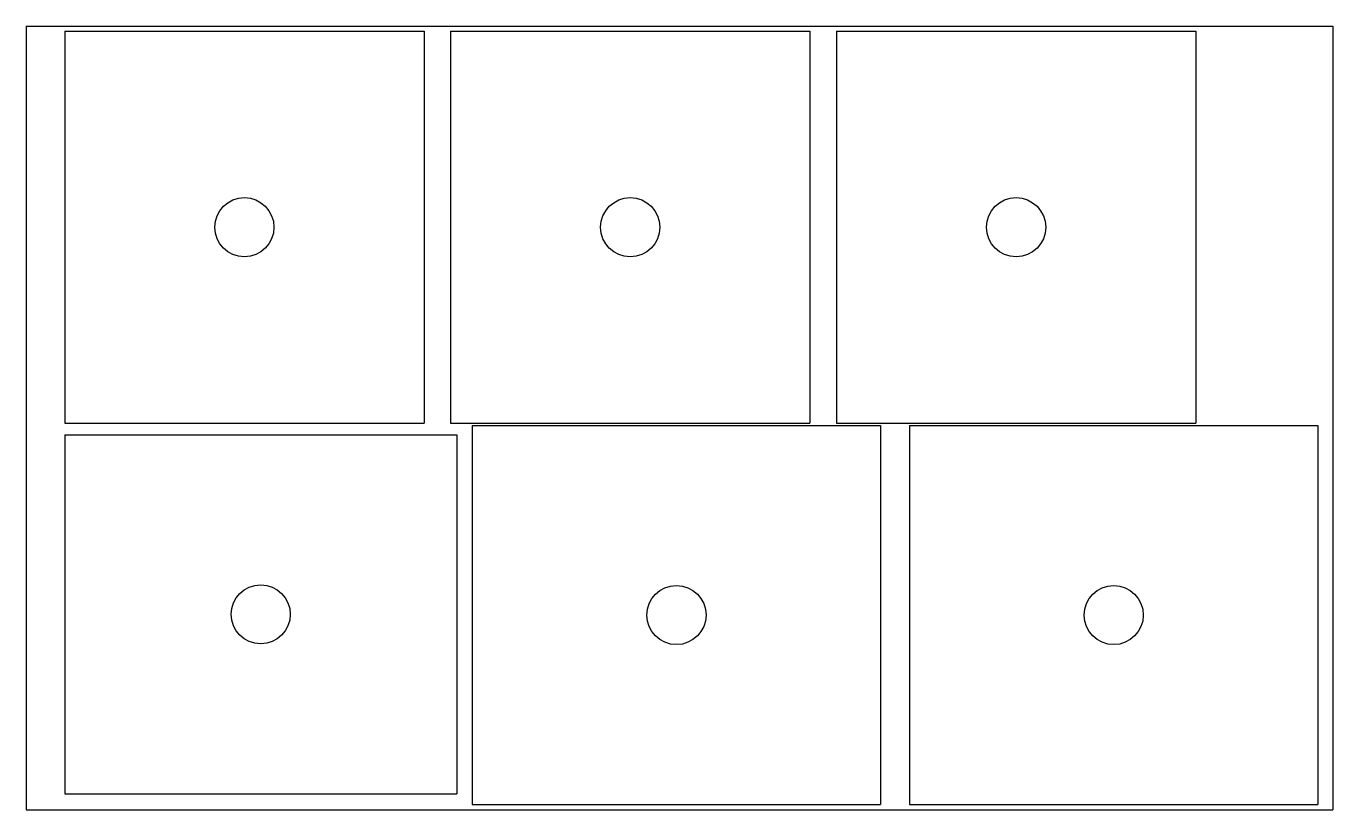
# Model space of a CAD drawing. Header units: millimetres. Extents: x -15 to 493, y -303 to 2.
import ezdxf

# ---------------------------------------------------------------- set-up
doc = ezdxf.new("R2010")
doc.units = ezdxf.units.MM

msp = doc.modelspace()

# ---------------------------------------------------------------- linework, layer by layer
at = {"color": 7, "linetype": 'Continuous'}
for p, q in [((-15, 2), (493, 2)), ((-15, 2), (-15, -302.8)), ((0, 0), (139.7, 0)), ((0, 0), (0, -152.4)), ((139.7, 0), (139.7, -152.4)), ((150, 0), (150, -152.4)), ((150, 0), (289.7, 0)), ((289.7, 0), (289.7, -152.4)), ((300, 0), (300, -152.4)), ((300, 0), (439.7, 0)), ((439.7, 0), (439.7, -152.4)), ((493, 2), (493, -302.8)), ((0, -152.4), (139.7, -152.4)), ((150, -152.4), (289.7, -152.4)), ((300, -152.4), (439.7, -152.4)), ((0, -156.9), (152.4, -156.9)), ((0, -156.9), (0, -296.6)), ((152.4, -156.9), (152.4, -296.6)), ((158.43, -153.37), (317.18, -153.37)), ((158.43, -153.37), (158.43, -300.69)), ((317.18, -153.37), (317.18, -300.69)), ((328.43, -153.37), (487.18, -153.37)), ((328.43, -153.37), (328.43, -300.69)), ((487.18, -153.37), (487.18, -300.69)), ((0, -296.6), (152.4, -296.6)), ((-15, -302.8), (493, -302.8)), ((158.43, -300.69), (317.18, -300.69)), ((328.43, -300.69), (487.18, -300.69))]:
    msp.add_line(p, q, dxfattribs=at)
for centre in [(69.85, -76.2), (219.85, -76.2), (369.85, -76.2), (76.2, -226.75), (237.81, -227.03), (407.81, -227.03)]:
    msp.add_circle(centre, 11.5, dxfattribs=at)

doc.saveas('drawing.dxf')
